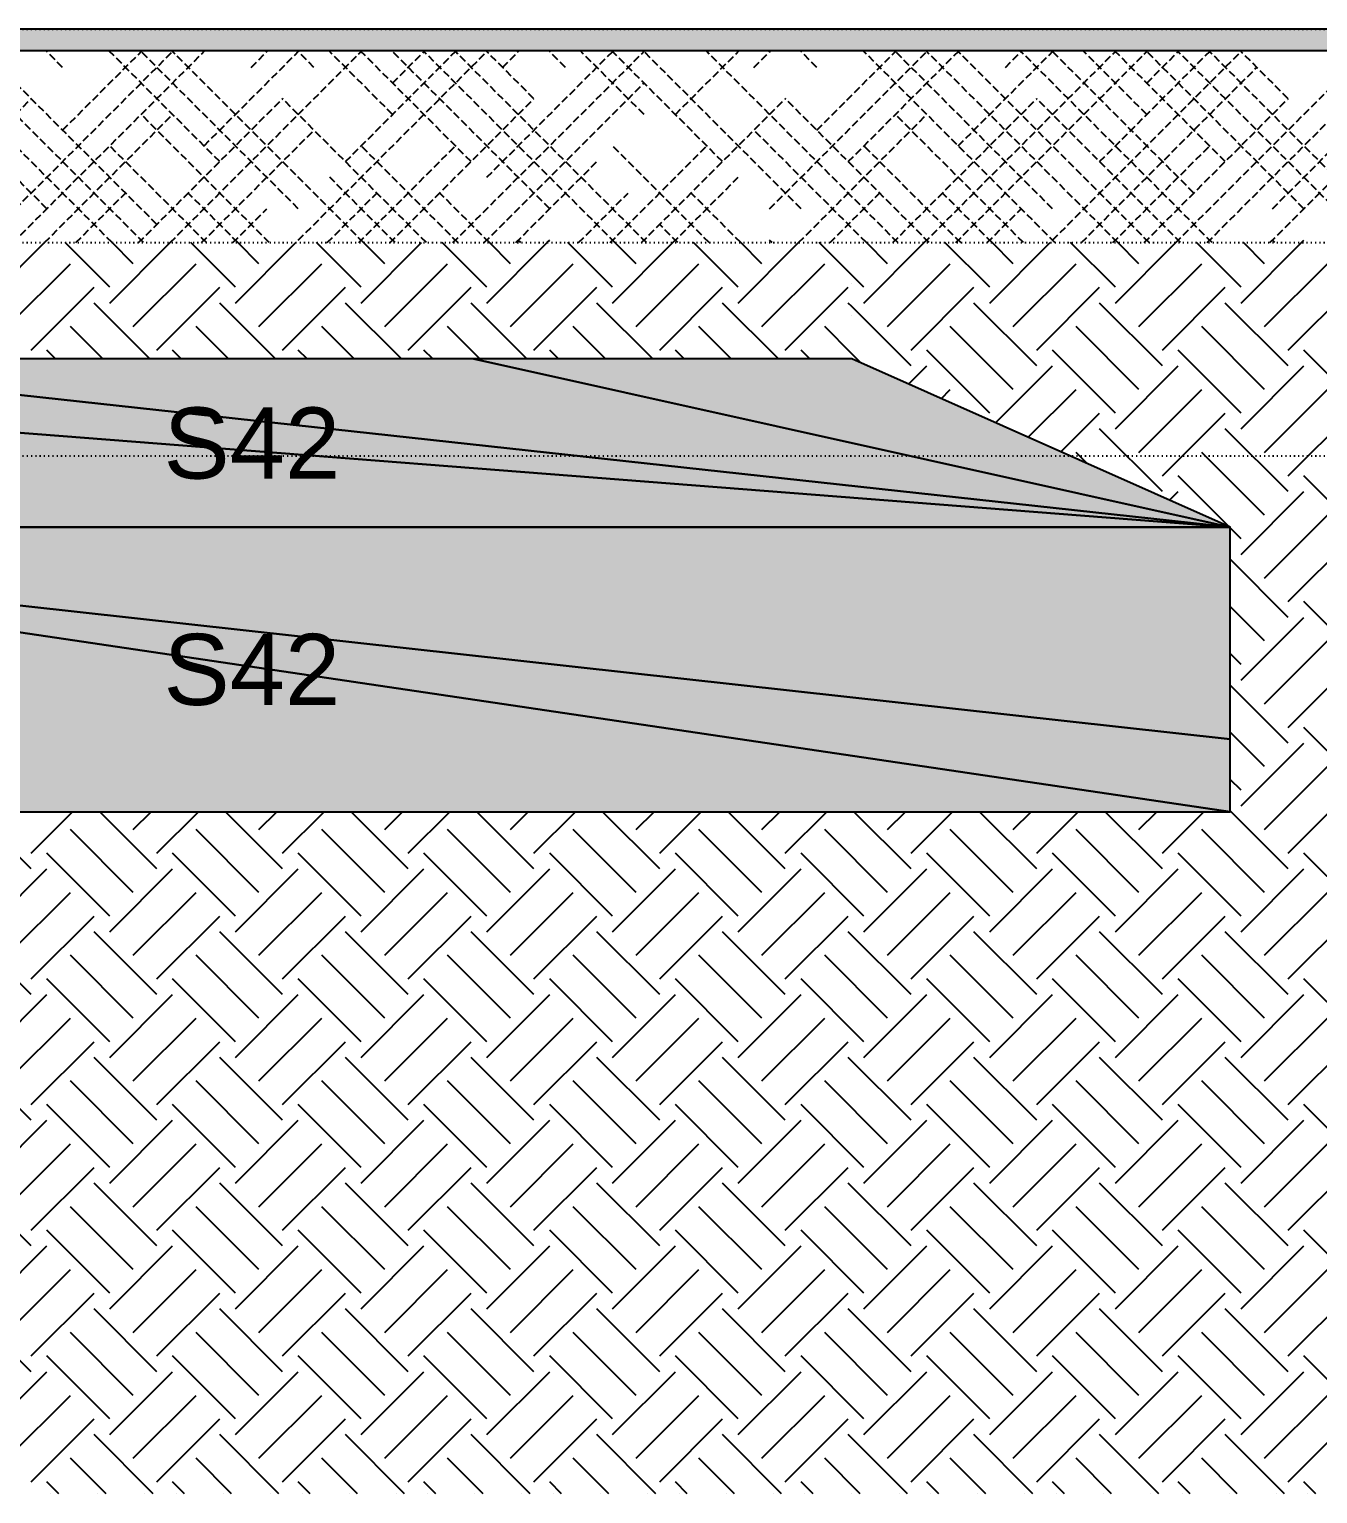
# Model space of a CAD drawing. Extents: x 37185 to 43130, y -8131 to -3926.
# Drawn here: x 42002.4 to 42123.2, y -5190.1 to -5052.9 of the extents above; entities that cross this region are included whole.
import ezdxf

# ---------------------------------------------------------------- set-up
doc = ezdxf.new("R2010")
doc.units = 0
doc.header["$MEASUREMENT"] = 0
doc.linetypes.add('ESTILO_TQS_0001', pattern=[1, 0.7, -0.3])
doc.linetypes.add('ESTILO_TQS_0002', pattern=[0.4, 0.1, -0.3])
for name, color, linetype in [('47', 15, 'CONTINUOUS'), ('52', 3, 'CONTINUOUS'), ('67', 7, 'CONTINUOUS'), ('68', 4, 'CONTINUOUS'), ('74', 2, 'CONTINUOUS'), ('96', 252, 'CONTINUOUS')]:
    doc.layers.add(name, color=color, linetype=linetype)
doc.styles.add('TQS_ARIAL', font='arial.ttf')

msp = doc.modelspace()

# ---------------------------------------------------------------- linework, layer by layer
at = {"layer": '47', "linetype": 'Continuous'}
for p, q in [((41998.15, -5078.53), (42003.82, -5072.87)), ((42009.94, -5077.06), (42005.75, -5072.87)), ((42009.94, -5078.53), (42015.6, -5072.87)), ((42012.15, -5074.85), (42010.17, -5072.87)), ((42021.72, -5077.06), (42017.54, -5072.87)), ((42021.72, -5078.53), (42027.39, -5072.87)), ((42023.93, -5074.85), (42021.96, -5072.87)), ((42033.51, -5077.06), (42029.32, -5072.87)), ((42033.51, -5078.53), (42039.17, -5072.87)), ((42035.72, -5074.85), (42033.74, -5072.87)), ((42045.29, -5077.06), (42041.11, -5072.87)), ((42045.29, -5078.53), (42050.96, -5072.87)), ((42047.5, -5074.85), (42045.53, -5072.87)), ((42057.08, -5077.06), (42052.89, -5072.87)), ((42057.08, -5078.53), (42062.74, -5072.87)), ((42059.29, -5074.85), (42057.31, -5072.87)), ((42068.86, -5077.06), (42064.68, -5072.87)), ((42068.86, -5078.53), (42074.53, -5072.87)), ((42071.07, -5074.85), (42069.1, -5072.87)), ((42079.51, -5075.92), (42076.46, -5072.87)), ((42080.65, -5078.53), (42086.31, -5072.87)), ((42082.86, -5074.85), (42080.88, -5072.87)), ((42092.44, -5077.06), (42088.25, -5072.87)), ((42092.44, -5078.53), (42098.1, -5072.87)), ((42094.64, -5074.85), (42092.67, -5072.87)), ((42104.22, -5077.06), (42100.03, -5072.87)), ((42104.22, -5078.53), (42109.88, -5072.87)), ((42106.43, -5074.85), (42104.45, -5072.87)), ((42116.01, -5077.06), (42111.82, -5072.87)), ((42116.01, -5078.53), (42121.67, -5072.87)), ((42118.21, -5074.85), (42116.24, -5072.87)), ((42000.36, -5080.74), (42006.26, -5074.85)), ((42012.15, -5080.74), (42018.04, -5074.85)), ((42023.93, -5080.74), (42029.83, -5074.85)), ((42035.72, -5080.74), (42041.61, -5074.85)), ((42047.5, -5080.74), (42053.4, -5074.85)), ((42059.29, -5080.74), (42065.18, -5074.85)), ((42071.07, -5080.74), (42076.97, -5074.85)), ((42080.65, -5077.06), (42079.51, -5075.92)), ((42082.86, -5080.74), (42088.75, -5074.85)), ((42094.64, -5080.74), (42100.54, -5074.85)), ((42106.43, -5080.74), (42112.32, -5074.85)), ((42118.21, -5080.74), (42124.11, -5074.85)), ((42002.57, -5082.95), (42008.47, -5077.06)), ((42014.36, -5082.95), (42020.25, -5077.06)), ((42026.14, -5082.95), (42032.04, -5077.06)), ((42037.93, -5082.95), (42043.82, -5077.06)), ((42049.71, -5082.95), (42055.61, -5077.06)), ((42061.5, -5082.95), (42067.39, -5077.06)), ((42073.28, -5082.95), (42079.18, -5077.06)), ((42079.51, -5076.73), (42079.51, -5076.73)), ((42085.07, -5082.95), (42090.96, -5077.06)), ((42096.85, -5082.95), (42102.75, -5077.06)), ((42108.64, -5082.95), (42114.53, -5077.06)), ((42120.42, -5082.95), (42126.32, -5077.06)), ((42013.71, -5083.77), (42008.47, -5078.53)), ((42025.49, -5083.77), (42020.25, -5078.53)), ((42037.28, -5083.77), (42032.04, -5078.53)), ((42049.06, -5083.77), (42043.82, -5078.53)), ((42060.85, -5083.77), (42055.61, -5078.53)), ((42072.63, -5083.77), (42067.39, -5078.53)), ((42079.51, -5078.87), (42079.18, -5078.53)), ((42096.85, -5084.43), (42090.96, -5078.53)), ((42108.64, -5084.43), (42102.75, -5078.53)), ((42120.42, -5084.43), (42114.53, -5078.53)), ((42085.07, -5084.43), (42079.51, -5078.87)), ((42079.51, -5079.67), (42079.51, -5079.67)), ((42009.29, -5083.77), (42006.26, -5080.74)), ((42021.07, -5083.77), (42018.04, -5080.74)), ((42032.86, -5083.77), (42029.83, -5080.74)), ((42044.64, -5083.77), (42041.61, -5080.74)), ((42056.43, -5083.77), (42053.4, -5080.74)), ((42068.21, -5083.77), (42065.18, -5080.74)), ((42079.51, -5083.29), (42076.97, -5080.74)), ((42094.64, -5086.64), (42088.75, -5080.74)), ((42106.43, -5086.64), (42100.54, -5080.74)), ((42118.21, -5086.64), (42112.32, -5080.74)), ((42004.87, -5083.77), (42004.05, -5082.95)), ((42016.65, -5083.77), (42015.83, -5082.95)), ((42028.44, -5083.77), (42027.62, -5082.95)), ((42040.22, -5083.77), (42039.4, -5082.95)), ((42052.01, -5083.77), (42051.19, -5082.95)), ((42063.79, -5083.77), (42062.97, -5082.95)), ((42075.58, -5083.77), (42074.76, -5082.95)), ((42092.44, -5088.85), (42086.54, -5082.95)), ((42104.22, -5088.85), (42098.33, -5082.95)), ((42116.01, -5088.85), (42110.11, -5082.95)), ((42127.79, -5088.85), (42121.9, -5082.95)), ((42004.7, -5083.77), (42004.7, -5083.77)), ((42009.12, -5083.77), (42009.12, -5083.77)), ((42013.54, -5083.77), (42013.54, -5083.77)), ((42016.48, -5083.77), (42016.48, -5083.77)), ((42020.9, -5083.77), (42020.9, -5083.77)), ((42025.32, -5083.77), (42025.32, -5083.77)), ((42028.27, -5083.77), (42028.27, -5083.77)), ((42032.69, -5083.77), (42032.69, -5083.77)), ((42037.11, -5083.77), (42037.11, -5083.77)), ((42040.05, -5083.77), (42040.05, -5083.77)), ((42044.47, -5083.77), (42044.47, -5083.77)), ((42048.89, -5083.77), (42048.89, -5083.77)), ((42051.84, -5083.77), (42051.84, -5083.77)), ((42056.26, -5083.77), (42056.26, -5083.77)), ((42060.68, -5083.77), (42060.68, -5083.77)), ((42063.62, -5083.77), (42063.62, -5083.77)), ((42068.04, -5083.77), (42068.04, -5083.77)), ((42072.46, -5083.77), (42072.46, -5083.77)), ((42075.41, -5083.77), (42075.41, -5083.77)), ((42080.39, -5084.16), (42079.51, -5083.29)), ((42079.73, -5083.87), (42079.73, -5083.87)), ((42082.79, -5085.23), (42082.79, -5085.23)), ((42084.83, -5086.14), (42086.54, -5084.43)), ((42092.99, -5089.77), (42098.33, -5084.43)), ((42104.22, -5090.32), (42110.11, -5084.43)), ((42116.01, -5090.32), (42121.9, -5084.43)), ((42087.89, -5087.5), (42088.75, -5086.64)), ((42096.05, -5091.12), (42100.54, -5086.64)), ((42106.43, -5092.53), (42112.32, -5086.64)), ((42118.21, -5092.53), (42124.11, -5086.64)), ((42088.34, -5087.7), (42088.34, -5087.7)), ((42090.95, -5088.86), (42090.96, -5088.85)), ((42099.11, -5092.48), (42102.75, -5088.85)), ((42108.64, -5094.74), (42114.53, -5088.85)), ((42120.42, -5094.74), (42126.32, -5088.85)), ((42093.65, -5090.06), (42093.65, -5090.06)), ((42108.64, -5096.21), (42102.75, -5090.32)), ((42120.42, -5096.21), (42114.53, -5090.32)), ((42101.6, -5093.59), (42100.54, -5092.53)), ((42118.21, -5098.42), (42112.32, -5092.53)), ((42101.15, -5093.39), (42101.15, -5093.39)), ((42104.21, -5094.75), (42104.21, -5094.75)), ((42114.86, -5099.49), (42110.11, -5094.74)), ((42127.79, -5100.63), (42121.9, -5094.74)), ((42107.27, -5096.11), (42107.27, -5096.11)), ((42109.31, -5097.02), (42110.11, -5096.21)), ((42116.01, -5102.1), (42121.9, -5096.21)), ((42109.56, -5097.13), (42109.56, -5097.13)), ((42112.37, -5098.38), (42112.37, -5098.38)), ((42118.21, -5104.31), (42124.11, -5098.42)), ((42116.01, -5100.63), (42114.98, -5099.61)), ((42114.98, -5100.18), (42114.98, -5100.18)), ((42120.42, -5106.52), (42126.32, -5100.63)), ((42120.42, -5108), (42114.98, -5102.55)), ((42114.98, -5103.13), (42114.98, -5103.13)), ((42118.21, -5110.21), (42114.98, -5106.97)), ((42114.98, -5107.55), (42114.98, -5107.55)), ((42127.79, -5112.42), (42121.9, -5106.52)), ((42116.01, -5113.89), (42121.9, -5108)), ((42118.21, -5116.1), (42124.11, -5110.21)), ((42116.01, -5112.42), (42114.98, -5111.39)), ((42114.98, -5111.97), (42114.98, -5111.97)), ((42120.42, -5118.31), (42126.32, -5112.42)), ((42120.42, -5119.78), (42114.98, -5114.34)), ((42114.98, -5114.91), (42114.98, -5114.91)), ((42127.79, -5124.2), (42121.9, -5118.31)), ((42118.21, -5121.99), (42114.98, -5118.76)), ((42114.98, -5119.33), (42114.98, -5119.33)), ((42116.01, -5125.67), (42121.9, -5119.78)), ((42118.21, -5127.88), (42124.11, -5121.99)), ((42116.01, -5124.2), (42114.98, -5123.18)), ((42114.98, -5123.75), (42114.98, -5123.75)), ((42120.42, -5130.09), (42126.32, -5124.2)), ((42002.57, -5131.57), (41997.21, -5126.21)), ((42002.57, -5130.09), (42006.46, -5126.21)), ((42014.36, -5131.57), (42009, -5126.21)), ((42012.15, -5127.88), (42013.83, -5126.21)), ((42014.36, -5130.09), (42018.25, -5126.21)), ((42026.14, -5131.57), (42020.78, -5126.21)), ((42023.93, -5127.88), (42025.61, -5126.21)), ((42026.14, -5130.09), (42030.03, -5126.21)), ((42037.93, -5131.57), (42032.57, -5126.21)), ((42035.72, -5127.88), (42037.4, -5126.21)), ((42037.93, -5130.09), (42041.82, -5126.21)), ((42049.71, -5131.57), (42044.35, -5126.21)), ((42047.5, -5127.88), (42049.18, -5126.21)), ((42049.71, -5130.09), (42053.6, -5126.21)), ((42061.5, -5131.57), (42056.14, -5126.21)), ((42059.29, -5127.88), (42060.97, -5126.21)), ((42061.5, -5130.09), (42065.39, -5126.21)), ((42073.28, -5131.57), (42067.92, -5126.21)), ((42071.07, -5127.88), (42072.75, -5126.21)), ((42073.28, -5130.09), (42077.17, -5126.21)), ((42085.07, -5131.57), (42079.71, -5126.21)), ((42082.86, -5127.88), (42084.54, -5126.21)), ((42085.07, -5130.09), (42088.96, -5126.21)), ((42096.85, -5131.57), (42091.49, -5126.21)), ((42094.64, -5127.88), (42096.32, -5126.21)), ((42096.85, -5130.09), (42100.74, -5126.21)), ((42108.64, -5131.57), (42103.28, -5126.21)), ((42106.43, -5127.88), (42108.11, -5126.21)), ((42108.64, -5130.09), (42112.53, -5126.21)), ((42120.42, -5131.57), (42114.98, -5126.12)), ((42012.15, -5133.78), (42006.26, -5127.88)), ((42023.93, -5133.78), (42018.04, -5127.88)), ((42035.72, -5133.78), (42029.83, -5127.88)), ((42047.5, -5133.78), (42041.61, -5127.88)), ((42059.29, -5133.78), (42053.4, -5127.88)), ((42071.07, -5133.78), (42065.18, -5127.88)), ((42082.86, -5133.78), (42076.97, -5127.88)), ((42094.64, -5133.78), (42088.75, -5127.88)), ((42106.43, -5133.78), (42100.54, -5127.88)), ((42118.21, -5133.78), (42112.32, -5127.88)), ((42009.94, -5135.99), (42004.05, -5130.09)), ((42021.72, -5135.99), (42015.83, -5130.09)), ((42033.51, -5135.99), (42027.62, -5130.09)), ((42045.29, -5135.99), (42039.4, -5130.09)), ((42057.08, -5135.99), (42051.19, -5130.09)), ((42068.86, -5135.99), (42062.97, -5130.09)), ((42080.65, -5135.99), (42074.76, -5130.09)), ((42092.44, -5135.99), (42086.54, -5130.09)), ((42104.22, -5135.99), (42098.33, -5130.09)), ((42116.01, -5135.99), (42110.11, -5130.09)), ((42127.79, -5135.99), (42121.9, -5130.09)), ((41998.15, -5137.46), (42004.05, -5131.57)), ((42009.94, -5137.46), (42015.83, -5131.57)), ((42021.72, -5137.46), (42027.62, -5131.57)), ((42033.51, -5137.46), (42039.4, -5131.57)), ((42045.29, -5137.46), (42051.19, -5131.57)), ((42057.08, -5137.46), (42062.97, -5131.57)), ((42068.86, -5137.46), (42074.76, -5131.57)), ((42080.65, -5137.46), (42086.54, -5131.57)), ((42092.44, -5137.46), (42098.33, -5131.57)), ((42104.22, -5137.46), (42110.11, -5131.57)), ((42116.01, -5137.46), (42121.9, -5131.57)), ((42000.36, -5139.67), (42006.26, -5133.78)), ((42012.15, -5139.67), (42018.04, -5133.78)), ((42023.93, -5139.67), (42029.83, -5133.78)), ((42035.72, -5139.67), (42041.61, -5133.78)), ((42047.5, -5139.67), (42053.4, -5133.78)), ((42059.29, -5139.67), (42065.18, -5133.78)), ((42071.07, -5139.67), (42076.97, -5133.78)), ((42082.86, -5139.67), (42088.75, -5133.78)), ((42094.64, -5139.67), (42100.54, -5133.78)), ((42106.43, -5139.67), (42112.32, -5133.78)), ((42118.21, -5139.67), (42124.11, -5133.78)), ((42002.57, -5141.88), (42008.47, -5135.99)), ((42014.36, -5141.88), (42020.25, -5135.99)), ((42026.14, -5141.88), (42032.04, -5135.99)), ((42037.93, -5141.88), (42043.82, -5135.99)), ((42049.71, -5141.88), (42055.61, -5135.99)), ((42061.5, -5141.88), (42067.39, -5135.99)), ((42073.28, -5141.88), (42079.18, -5135.99)), ((42085.07, -5141.88), (42090.96, -5135.99)), ((42096.85, -5141.88), (42102.75, -5135.99)), ((42108.64, -5141.88), (42114.53, -5135.99)), ((42120.42, -5141.88), (42126.32, -5135.99)), ((42002.57, -5143.35), (41996.68, -5137.46)), ((42014.36, -5143.35), (42008.47, -5137.46)), ((42026.14, -5143.35), (42020.25, -5137.46)), ((42037.93, -5143.35), (42032.04, -5137.46)), ((42049.71, -5143.35), (42043.82, -5137.46)), ((42061.5, -5143.35), (42055.61, -5137.46)), ((42073.28, -5143.35), (42067.39, -5137.46)), ((42085.07, -5143.35), (42079.18, -5137.46)), ((42096.85, -5143.35), (42090.96, -5137.46)), ((42108.64, -5143.35), (42102.75, -5137.46)), ((42120.42, -5143.35), (42114.53, -5137.46)), ((42012.15, -5145.56), (42006.26, -5139.67)), ((42023.93, -5145.56), (42018.04, -5139.67)), ((42035.72, -5145.56), (42029.83, -5139.67)), ((42047.5, -5145.56), (42041.61, -5139.67)), ((42059.29, -5145.56), (42053.4, -5139.67)), ((42071.07, -5145.56), (42065.18, -5139.67)), ((42082.86, -5145.56), (42076.97, -5139.67)), ((42094.64, -5145.56), (42088.75, -5139.67)), ((42106.43, -5145.56), (42100.54, -5139.67)), ((42118.21, -5145.56), (42112.32, -5139.67)), ((42009.94, -5147.77), (42004.05, -5141.88)), ((42021.72, -5147.77), (42015.83, -5141.88)), ((42033.51, -5147.77), (42027.62, -5141.88)), ((42045.29, -5147.77), (42039.4, -5141.88)), ((42057.08, -5147.77), (42051.19, -5141.88)), ((42068.86, -5147.77), (42062.97, -5141.88)), ((42080.65, -5147.77), (42074.76, -5141.88)), ((42092.44, -5147.77), (42086.54, -5141.88)), ((42104.22, -5147.77), (42098.33, -5141.88)), ((42116.01, -5147.77), (42110.11, -5141.88)), ((42127.79, -5147.77), (42121.9, -5141.88)), ((41998.15, -5149.24), (42004.05, -5143.35)), ((42009.94, -5149.24), (42015.83, -5143.35)), ((42021.72, -5149.24), (42027.62, -5143.35)), ((42033.51, -5149.24), (42039.4, -5143.35)), ((42045.29, -5149.24), (42051.19, -5143.35)), ((42057.08, -5149.24), (42062.97, -5143.35)), ((42068.86, -5149.24), (42074.76, -5143.35)), ((42080.65, -5149.24), (42086.54, -5143.35)), ((42092.44, -5149.24), (42098.33, -5143.35)), ((42104.22, -5149.24), (42110.11, -5143.35)), ((42116.01, -5149.24), (42121.9, -5143.35)), ((42000.36, -5151.45), (42006.26, -5145.56)), ((42012.15, -5151.45), (42018.04, -5145.56)), ((42023.93, -5151.45), (42029.83, -5145.56)), ((42035.72, -5151.45), (42041.61, -5145.56)), ((42047.5, -5151.45), (42053.4, -5145.56)), ((42059.29, -5151.45), (42065.18, -5145.56)), ((42071.07, -5151.45), (42076.97, -5145.56)), ((42082.86, -5151.45), (42088.75, -5145.56)), ((42094.64, -5151.45), (42100.54, -5145.56)), ((42106.43, -5151.45), (42112.32, -5145.56)), ((42118.21, -5151.45), (42124.11, -5145.56)), ((42002.57, -5153.66), (42008.47, -5147.77)), ((42014.36, -5153.66), (42020.25, -5147.77)), ((42026.14, -5153.66), (42032.04, -5147.77)), ((42037.93, -5153.66), (42043.82, -5147.77)), ((42049.71, -5153.66), (42055.61, -5147.77)), ((42061.5, -5153.66), (42067.39, -5147.77)), ((42073.28, -5153.66), (42079.18, -5147.77)), ((42085.07, -5153.66), (42090.96, -5147.77)), ((42096.85, -5153.66), (42102.75, -5147.77)), ((42108.64, -5153.66), (42114.53, -5147.77)), ((42120.42, -5153.66), (42126.32, -5147.77)), ((42002.57, -5155.14), (41996.68, -5149.24)), ((42014.36, -5155.14), (42008.47, -5149.24)), ((42026.14, -5155.14), (42020.25, -5149.24)), ((42037.93, -5155.14), (42032.04, -5149.24)), ((42049.71, -5155.14), (42043.82, -5149.24)), ((42061.5, -5155.14), (42055.61, -5149.24)), ((42073.28, -5155.14), (42067.39, -5149.24)), ((42085.07, -5155.14), (42079.18, -5149.24)), ((42096.85, -5155.14), (42090.96, -5149.24)), ((42108.64, -5155.14), (42102.75, -5149.24)), ((42120.42, -5155.14), (42114.53, -5149.24)), ((42012.15, -5157.35), (42006.26, -5151.45)), ((42023.93, -5157.35), (42018.04, -5151.45)), ((42035.72, -5157.35), (42029.83, -5151.45)), ((42047.5, -5157.35), (42041.61, -5151.45)), ((42059.29, -5157.35), (42053.4, -5151.45)), ((42071.07, -5157.35), (42065.18, -5151.45)), ((42082.86, -5157.35), (42076.97, -5151.45)), ((42094.64, -5157.35), (42088.75, -5151.45)), ((42106.43, -5157.35), (42100.54, -5151.45)), ((42118.21, -5157.35), (42112.32, -5151.45)), ((42009.94, -5159.56), (42004.05, -5153.66)), ((42021.72, -5159.56), (42015.83, -5153.66)), ((42033.51, -5159.56), (42027.62, -5153.66)), ((42045.29, -5159.56), (42039.4, -5153.66)), ((42057.08, -5159.56), (42051.19, -5153.66)), ((42068.86, -5159.56), (42062.97, -5153.66)), ((42080.65, -5159.56), (42074.76, -5153.66)), ((42092.44, -5159.56), (42086.54, -5153.66)), ((42104.22, -5159.56), (42098.33, -5153.66)), ((42116.01, -5159.56), (42110.11, -5153.66)), ((42127.79, -5159.56), (42121.9, -5153.66)), ((41998.15, -5161.03), (42004.05, -5155.14)), ((42009.94, -5161.03), (42015.83, -5155.14)), ((42021.72, -5161.03), (42027.62, -5155.14)), ((42033.51, -5161.03), (42039.4, -5155.14)), ((42045.29, -5161.03), (42051.19, -5155.14)), ((42057.08, -5161.03), (42062.97, -5155.14)), ((42068.86, -5161.03), (42074.76, -5155.14)), ((42080.65, -5161.03), (42086.54, -5155.14)), ((42092.44, -5161.03), (42098.33, -5155.14)), ((42104.22, -5161.03), (42110.11, -5155.14)), ((42116.01, -5161.03), (42121.9, -5155.14)), ((42000.36, -5163.24), (42006.26, -5157.35)), ((42012.15, -5163.24), (42018.04, -5157.35)), ((42023.93, -5163.24), (42029.83, -5157.35)), ((42035.72, -5163.24), (42041.61, -5157.35)), ((42047.5, -5163.24), (42053.4, -5157.35)), ((42059.29, -5163.24), (42065.18, -5157.35)), ((42071.07, -5163.24), (42076.97, -5157.35)), ((42082.86, -5163.24), (42088.75, -5157.35)), ((42094.64, -5163.24), (42100.54, -5157.35)), ((42106.43, -5163.24), (42112.32, -5157.35)), ((42118.21, -5163.24), (42124.11, -5157.35)), ((42002.57, -5165.45), (42008.47, -5159.56)), ((42014.36, -5165.45), (42020.25, -5159.56)), ((42026.14, -5165.45), (42032.04, -5159.56)), ((42037.93, -5165.45), (42043.82, -5159.56)), ((42049.71, -5165.45), (42055.61, -5159.56)), ((42061.5, -5165.45), (42067.39, -5159.56)), ((42073.28, -5165.45), (42079.18, -5159.56)), ((42085.07, -5165.45), (42090.96, -5159.56)), ((42096.85, -5165.45), (42102.75, -5159.56)), ((42108.64, -5165.45), (42114.53, -5159.56)), ((42120.42, -5165.45), (42126.32, -5159.56)), ((42002.57, -5166.92), (41996.68, -5161.03)), ((42014.36, -5166.92), (42008.47, -5161.03)), ((42026.14, -5166.92), (42020.25, -5161.03)), ((42037.93, -5166.92), (42032.04, -5161.03)), ((42049.71, -5166.92), (42043.82, -5161.03)), ((42061.5, -5166.92), (42055.61, -5161.03)), ((42073.28, -5166.92), (42067.39, -5161.03)), ((42085.07, -5166.92), (42079.18, -5161.03)), ((42096.85, -5166.92), (42090.96, -5161.03)), ((42108.64, -5166.92), (42102.75, -5161.03)), ((42120.42, -5166.92), (42114.53, -5161.03)), ((42012.15, -5169.13), (42006.26, -5163.24)), ((42023.93, -5169.13), (42018.04, -5163.24)), ((42035.72, -5169.13), (42029.83, -5163.24)), ((42047.5, -5169.13), (42041.61, -5163.24)), ((42059.29, -5169.13), (42053.4, -5163.24)), ((42071.07, -5169.13), (42065.18, -5163.24)), ((42082.86, -5169.13), (42076.97, -5163.24)), ((42094.64, -5169.13), (42088.75, -5163.24)), ((42106.43, -5169.13), (42100.54, -5163.24)), ((42118.21, -5169.13), (42112.32, -5163.24)), ((42009.94, -5171.34), (42004.05, -5165.45)), ((42021.72, -5171.34), (42015.83, -5165.45)), ((42033.51, -5171.34), (42027.62, -5165.45)), ((42045.29, -5171.34), (42039.4, -5165.45)), ((42057.08, -5171.34), (42051.19, -5165.45)), ((42068.86, -5171.34), (42062.97, -5165.45)), ((42080.65, -5171.34), (42074.76, -5165.45)), ((42092.44, -5171.34), (42086.54, -5165.45)), ((42104.22, -5171.34), (42098.33, -5165.45)), ((42116.01, -5171.34), (42110.11, -5165.45)), ((42127.79, -5171.34), (42121.9, -5165.45)), ((41998.15, -5172.82), (42004.05, -5166.92)), ((42009.94, -5172.82), (42015.83, -5166.92)), ((42021.72, -5172.82), (42027.62, -5166.92)), ((42033.51, -5172.82), (42039.4, -5166.92)), ((42045.29, -5172.82), (42051.19, -5166.92)), ((42057.08, -5172.82), (42062.97, -5166.92)), ((42068.86, -5172.82), (42074.76, -5166.92)), ((42080.65, -5172.82), (42086.54, -5166.92)), ((42092.44, -5172.82), (42098.33, -5166.92)), ((42104.22, -5172.82), (42110.11, -5166.92)), ((42116.01, -5172.82), (42121.9, -5166.92)), ((42000.36, -5175.02), (42006.26, -5169.13)), ((42012.15, -5175.02), (42018.04, -5169.13)), ((42023.93, -5175.02), (42029.83, -5169.13)), ((42035.72, -5175.02), (42041.61, -5169.13)), ((42047.5, -5175.02), (42053.4, -5169.13)), ((42059.29, -5175.02), (42065.18, -5169.13)), ((42071.07, -5175.02), (42076.97, -5169.13)), ((42082.86, -5175.02), (42088.75, -5169.13)), ((42094.64, -5175.02), (42100.54, -5169.13)), ((42106.43, -5175.02), (42112.32, -5169.13)), ((42118.21, -5175.02), (42124.11, -5169.13)), ((42002.57, -5177.23), (42008.47, -5171.34)), ((42014.36, -5177.23), (42020.25, -5171.34)), ((42026.14, -5177.23), (42032.04, -5171.34)), ((42037.93, -5177.23), (42043.82, -5171.34)), ((42049.71, -5177.23), (42055.61, -5171.34)), ((42061.5, -5177.23), (42067.39, -5171.34)), ((42073.28, -5177.23), (42079.18, -5171.34)), ((42085.07, -5177.23), (42090.96, -5171.34)), ((42096.85, -5177.23), (42102.75, -5171.34)), ((42108.64, -5177.23), (42114.53, -5171.34)), ((42120.42, -5177.23), (42126.32, -5171.34)), ((42002.57, -5178.71), (41996.68, -5172.82)), ((42014.36, -5178.71), (42008.47, -5172.82)), ((42026.14, -5178.71), (42020.25, -5172.82)), ((42037.93, -5178.71), (42032.04, -5172.82)), ((42049.71, -5178.71), (42043.82, -5172.82)), ((42061.5, -5178.71), (42055.61, -5172.82)), ((42073.28, -5178.71), (42067.39, -5172.82)), ((42085.07, -5178.71), (42079.18, -5172.82)), ((42096.85, -5178.71), (42090.96, -5172.82)), ((42108.64, -5178.71), (42102.75, -5172.82)), ((42120.42, -5178.71), (42114.53, -5172.82)), ((42012.15, -5180.92), (42006.26, -5175.02)), ((42023.93, -5180.92), (42018.04, -5175.02)), ((42035.72, -5180.92), (42029.83, -5175.02)), ((42047.5, -5180.92), (42041.61, -5175.02)), ((42059.29, -5180.92), (42053.4, -5175.02)), ((42071.07, -5180.92), (42065.18, -5175.02)), ((42082.86, -5180.92), (42076.97, -5175.02)), ((42094.64, -5180.92), (42088.75, -5175.02)), ((42106.43, -5180.92), (42100.54, -5175.02)), ((42118.21, -5180.92), (42112.32, -5175.02)), ((42009.94, -5183.13), (42004.05, -5177.23)), ((42021.72, -5183.13), (42015.83, -5177.23)), ((42033.51, -5183.13), (42027.62, -5177.23)), ((42045.29, -5183.13), (42039.4, -5177.23)), ((42057.08, -5183.13), (42051.19, -5177.23)), ((42068.86, -5183.13), (42062.97, -5177.23)), ((42080.65, -5183.13), (42074.76, -5177.23)), ((42092.44, -5183.13), (42086.54, -5177.23)), ((42104.22, -5183.13), (42098.33, -5177.23)), ((42116.01, -5183.13), (42110.11, -5177.23)), ((42127.79, -5183.13), (42121.9, -5177.23)), ((41998.15, -5184.6), (42004.05, -5178.71)), ((42009.94, -5184.6), (42015.83, -5178.71)), ((42021.72, -5184.6), (42027.62, -5178.71)), ((42033.51, -5184.6), (42039.4, -5178.71)), ((42045.29, -5184.6), (42051.19, -5178.71)), ((42057.08, -5184.6), (42062.97, -5178.71)), ((42068.86, -5184.6), (42074.76, -5178.71)), ((42080.65, -5184.6), (42086.54, -5178.71)), ((42092.44, -5184.6), (42098.33, -5178.71)), ((42104.22, -5184.6), (42110.11, -5178.71)), ((42116.01, -5184.6), (42121.9, -5178.71)), ((42000.36, -5186.81), (42006.26, -5180.92)), ((42012.15, -5186.81), (42018.04, -5180.92)), ((42023.93, -5186.81), (42029.83, -5180.92)), ((42035.72, -5186.81), (42041.61, -5180.92)), ((42047.5, -5186.81), (42053.4, -5180.92)), ((42059.29, -5186.81), (42065.18, -5180.92)), ((42071.07, -5186.81), (42076.97, -5180.92)), ((42082.86, -5186.81), (42088.75, -5180.92)), ((42094.64, -5186.81), (42100.54, -5180.92)), ((42106.43, -5186.81), (42112.32, -5180.92)), ((42118.21, -5186.81), (42124.11, -5180.92)), ((42002.57, -5189.02), (42008.47, -5183.13)), ((42014.36, -5189.02), (42020.25, -5183.13)), ((42026.14, -5189.02), (42032.04, -5183.13)), ((42037.93, -5189.02), (42043.82, -5183.13)), ((42049.71, -5189.02), (42055.61, -5183.13)), ((42061.5, -5189.02), (42067.39, -5183.13)), ((42073.28, -5189.02), (42079.18, -5183.13)), ((42085.07, -5189.02), (42090.96, -5183.13)), ((42096.85, -5189.02), (42102.75, -5183.13)), ((42108.64, -5189.02), (42114.53, -5183.13)), ((42120.42, -5189.02), (42126.32, -5183.13)), ((42014.01, -5190.14), (42008.47, -5184.6)), ((42025.79, -5190.14), (42020.25, -5184.6)), ((42037.58, -5190.14), (42032.04, -5184.6)), ((42049.36, -5190.14), (42043.82, -5184.6)), ((42061.15, -5190.14), (42055.61, -5184.6)), ((42072.93, -5190.14), (42067.39, -5184.6)), ((42084.72, -5190.14), (42079.18, -5184.6)), ((42096.5, -5190.14), (42090.96, -5184.6)), ((42108.29, -5190.14), (42102.75, -5184.6)), ((42120.07, -5190.14), (42114.53, -5184.6)), ((42009.59, -5190.14), (42006.26, -5186.81)), ((42021.37, -5190.14), (42018.04, -5186.81)), ((42033.16, -5190.14), (42029.83, -5186.81)), ((42044.94, -5190.14), (42041.61, -5186.81)), ((42056.73, -5190.14), (42053.4, -5186.81)), ((42068.51, -5190.14), (42065.18, -5186.81)), ((42080.3, -5190.14), (42076.97, -5186.81)), ((42092.08, -5190.14), (42088.75, -5186.81)), ((42103.87, -5190.14), (42100.54, -5186.81)), ((42115.65, -5190.14), (42112.32, -5186.81)), ((42005.17, -5190.14), (42004.05, -5189.02)), ((42016.95, -5190.14), (42015.83, -5189.02)), ((42028.74, -5190.14), (42027.62, -5189.02)), ((42040.52, -5190.14), (42039.4, -5189.02)), ((42052.31, -5190.14), (42051.19, -5189.02)), ((42064.09, -5190.14), (42062.97, -5189.02)), ((42075.88, -5190.14), (42074.76, -5189.02)), ((42087.66, -5190.14), (42086.54, -5189.02)), ((42099.45, -5190.14), (42098.33, -5189.02)), ((42111.23, -5190.14), (42110.11, -5189.02)), ((42123.02, -5190.14), (42121.9, -5189.02)), ((42004.4, -5190.14), (42004.4, -5190.14)), ((42008.82, -5190.14), (42008.82, -5190.14)), ((42013.24, -5190.14), (42013.24, -5190.14)), ((42016.19, -5190.14), (42016.19, -5190.14)), ((42020.6, -5190.14), (42020.6, -5190.14)), ((42025.02, -5190.14), (42025.02, -5190.14)), ((42027.97, -5190.14), (42027.97, -5190.14)), ((42032.39, -5190.14), (42032.39, -5190.14)), ((42036.81, -5190.14), (42036.81, -5190.14)), ((42039.76, -5190.14), (42039.76, -5190.14)), ((42044.17, -5190.14), (42044.17, -5190.14)), ((42048.59, -5190.14), (42048.59, -5190.14)), ((42051.54, -5190.14), (42051.54, -5190.14)), ((42055.96, -5190.14), (42055.96, -5190.14)), ((42060.38, -5190.14), (42060.38, -5190.14)), ((42063.33, -5190.14), (42063.33, -5190.14)), ((42067.75, -5190.14), (42067.75, -5190.14)), ((42072.16, -5190.14), (42072.16, -5190.14)), ((42075.11, -5190.14), (42075.11, -5190.14)), ((42079.53, -5190.14), (42079.53, -5190.14)), ((42083.95, -5190.14), (42083.95, -5190.14)), ((42086.9, -5190.14), (42086.9, -5190.14)), ((42091.32, -5190.14), (42091.32, -5190.14)), ((42095.73, -5190.14), (42095.73, -5190.14)), ((42098.68, -5190.14), (42098.68, -5190.14)), ((42103.1, -5190.14), (42103.1, -5190.14)), ((42107.52, -5190.14), (42107.52, -5190.14)), ((42110.47, -5190.14), (42110.47, -5190.14)), ((42114.89, -5190.14), (42114.89, -5190.14)), ((42119.3, -5190.14), (42119.3, -5190.14)), ((42122.25, -5190.14), (42122.25, -5190.14))]:
    msp.add_line(p, q, dxfattribs=at)
at = {"layer": '52', "linetype": 'Continuous'}
for points in [[(42079.51, -5083.77), (42044.04, -5083.77), (41970.46, -5083.77)], [(42114.98, -5099.54), (42079.51, -5083.77)], [(42114.98, -5126.21), (42114.98, -5119.41), (42114.98, -5099.54)], [(41934.98, -5126.21), (41980.85, -5126.21), (42114.98, -5126.21)]]:
    msp.add_lwpolyline(points, dxfattribs=at)
at = {"layer": '67', "linetype": 'ESTILO_TQS_0002'}
for p, q in [((40217.75, -5052.87), (42548.32, -5052.87)), ((40217.75, -5072.87), (42548.32, -5072.87)), ((40793.37, -5092.87), (42548.32, -5092.87))]:
    msp.add_line(p, q, dxfattribs=at)
at = {"layer": '68', "linetype": 'ESTILO_TQS_0001'}
for p, q in [((42004.05, -5069.7), (41989.22, -5054.87)), ((42010.17, -5072.87), (41992.17, -5054.87)), ((42013.12, -5072.87), (41995.21, -5054.96)), ((42014.36, -5071.17), (41998.06, -5054.87)), ((42000.87, -5072.87), (42018.87, -5054.87)), ((42001.1, -5069.7), (42015.92, -5054.87)), ((42005.52, -5056.44), (42003.96, -5054.87)), ((42005.52, -5062.33), (42012.98, -5054.87)), ((42020.25, -5065.28), (42009.85, -5054.87)), ((42009.94, -5054.96), (42010.03, -5054.87)), ((42027.62, -5069.7), (42012.79, -5054.87)), ((42015.6, -5072.87), (42033.51, -5054.96)), ((42033.74, -5072.87), (42015.74, -5054.87)), ((42018.78, -5054.96), (42018.69, -5054.87)), ((42018.78, -5063.8), (42027.71, -5054.87)), ((42023.2, -5056.44), (42024.76, -5054.87)), ((42029.09, -5056.44), (42027.53, -5054.87)), ((42027.62, -5072.64), (42045.39, -5054.87)), ((42036.46, -5060.86), (42030.47, -5054.87)), ((42032.04, -5065.28), (42042.44, -5054.87)), ((42043.82, -5065.28), (42033.42, -5054.87)), ((42051.19, -5069.7), (42036.36, -5054.87)), ((42036.46, -5057.91), (42039.49, -5054.87)), ((42057.31, -5072.87), (42039.31, -5054.87)), ((42042.12, -5072.87), (42060.12, -5054.87)), ((42060.26, -5072.87), (42042.35, -5054.96)), ((42049.71, -5059.38), (42045.2, -5054.87)), ((42045.29, -5066.75), (42057.17, -5054.87)), ((42046.77, -5056.44), (42048.33, -5054.87)), ((42052.66, -5056.44), (42051.1, -5054.87)), ((42060.03, -5060.86), (42054.04, -5054.87)), ((42067.39, -5065.28), (42056.99, -5054.87)), ((42074.76, -5069.7), (42059.94, -5054.87)), ((42062.97, -5060.86), (42068.96, -5054.87)), ((42083.83, -5072.87), (42065.92, -5054.96)), ((42070.34, -5056.44), (42071.9, -5054.87)), ((42071.81, -5069.7), (42086.63, -5054.87)), ((42076.23, -5056.44), (42074.67, -5054.87)), ((42076.23, -5062.33), (42083.69, -5054.87)), ((42079.18, -5065.28), (42089.58, -5054.87)), ((42098.56, -5072.87), (42080.56, -5054.87)), ((42080.65, -5054.96), (42080.74, -5054.87)), ((42098.33, -5069.7), (42083.51, -5054.87)), ((42086.31, -5072.87), (42104.22, -5054.96)), ((42104.45, -5072.87), (42086.45, -5054.87)), ((42089.26, -5072.87), (42107.26, -5054.87)), ((42089.49, -5063.8), (42098.42, -5054.87)), ((42107.4, -5072.87), (42089.49, -5054.96)), ((42093.91, -5056.44), (42095.47, -5054.87)), ((42113.29, -5072.87), (42095.29, -5054.87)), ((42111.59, -5068.22), (42098.24, -5054.87)), ((42098.33, -5072.64), (42116.1, -5054.87)), ((42107.17, -5060.86), (42101.18, -5054.87)), ((42102.75, -5065.28), (42113.15, -5054.87)), ((42114.53, -5065.28), (42104.13, -5054.87)), ((42121.9, -5069.7), (42107.08, -5054.87)), ((42107.17, -5057.91), (42110.2, -5054.87)), ((42109.88, -5072.87), (42127.79, -5054.96)), ((42128.02, -5072.87), (42110.02, -5054.87)), ((42112.83, -5072.87), (42130.83, -5054.87)), ((42130.97, -5072.87), (42113.06, -5054.96)), ((42120.42, -5059.38), (42115.91, -5054.87)), ((42118.95, -5069.7), (42133.77, -5054.87)), ((42101.04, -5072.87), (42117.48, -5056.44)), ((42045.06, -5072.87), (42060.03, -5057.91)), ((41989.08, -5072.87), (42002.57, -5059.38)), ((42012.65, -5072.87), (42026.14, -5059.38)), ((42039.63, -5072.87), (42026.14, -5059.38)), ((42036.22, -5072.87), (42049.71, -5059.38)), ((42059.79, -5072.87), (42073.28, -5059.38)), ((42086.77, -5072.87), (42073.28, -5059.38)), ((42083.36, -5072.87), (42096.85, -5059.38)), ((42110.34, -5072.87), (42096.85, -5059.38)), ((42106.93, -5072.87), (42120.42, -5059.38)), ((42003.82, -5072.87), (42015.83, -5060.86)), ((42024.9, -5072.87), (42012.89, -5060.86)), ((42074.53, -5072.87), (42086.54, -5060.86)), ((42095.61, -5072.87), (42083.6, -5060.86)), ((42018.55, -5072.87), (42029.09, -5062.33)), ((42080.88, -5072.87), (42070.34, -5062.33)), ((42019.01, -5072.87), (42009.94, -5063.8)), ((42033.28, -5072.87), (42042.35, -5063.8)), ((42042.58, -5072.87), (42033.51, -5063.8)), ((42056.85, -5072.87), (42065.92, -5063.8)), ((42066.15, -5072.87), (42057.08, -5063.8)), ((42089.72, -5072.87), (42080.65, -5063.8)), ((42103.99, -5072.87), (42113.06, -5063.8)), ((42048.01, -5072.87), (42055.61, -5065.28)), ((42118.72, -5072.87), (42126.32, -5065.28)), ((42036.69, -5072.87), (42030.56, -5066.75)), ((42062.74, -5072.87), (42068.86, -5066.75)), ((42006.76, -5072.87), (42011.41, -5068.22)), ((42021.96, -5072.87), (42017.3, -5068.22)), ((42030.33, -5072.87), (42034.98, -5068.22)), ((42045.53, -5072.87), (42040.88, -5068.22)), ((42053.9, -5072.87), (42058.55, -5068.22)), ((42069.1, -5072.87), (42064.45, -5068.22)), ((42077.47, -5072.87), (42082.12, -5068.22)), ((42092.67, -5072.87), (42088.02, -5068.22)), ((42021.49, -5072.87), (42024.67, -5069.7)), ((42092.2, -5072.87), (42095.38, -5069.7)), ((42063.2, -5072.87), (42061.5, -5071.17)), ((42004.28, -5072.87), (42004.28, -5072.87)), ((42007.22, -5072.87), (42007.22, -5072.87)), ((42009.71, -5072.87), (42009.71, -5072.87)), ((42016.06, -5072.87), (42016.06, -5072.87)), ((42024.44, -5072.87), (42024.44, -5072.87)), ((42027.39, -5072.87), (42027.39, -5072.87)), ((42027.85, -5072.87), (42027.85, -5072.87)), ((42030.79, -5072.87), (42030.79, -5072.87)), ((42039.17, -5072.87), (42039.17, -5072.87)), ((42048.47, -5072.87), (42048.24, -5072.64)), ((42050.96, -5072.87), (42051.19, -5072.64)), ((42051.42, -5072.87), (42051.42, -5072.87)), ((42054.36, -5072.87), (42054.36, -5072.87)), ((42065.69, -5072.87), (42065.69, -5072.87)), ((42068.63, -5072.87), (42068.63, -5072.87)), ((42071.58, -5072.87), (42071.58, -5072.87)), ((42072.04, -5072.87), (42071.81, -5072.64)), ((42074.99, -5072.87), (42074.99, -5072.87)), ((42077.94, -5072.87), (42077.94, -5072.87)), ((42080.42, -5072.87), (42080.42, -5072.87)), ((42095.15, -5072.87), (42095.15, -5072.87)), ((42098.1, -5072.87), (42098.1, -5072.87)), ((42101.51, -5072.87), (42101.51, -5072.87)), ((42115.77, -5072.87), (42115.77, -5072.87)), ((42116.24, -5072.87), (42116.24, -5072.87)), ((42119.18, -5072.87), (42118.95, -5072.64)), ((42121.67, -5072.87), (42121.9, -5072.64)), ((42122.13, -5072.87), (42122.13, -5072.87))]:
    msp.add_line(p, q, dxfattribs=at)
at = {"layer": '96', "linetype": 'Continuous'}
for points in [[(40920.65, -5052.87), (40920.65, -5054.87), (42391.82, -5054.87), (42391.82, -5052.87), (40920.65, -5052.87)], [(40920.65, -5052.87), (40920.65, -5054.87), (42391.82, -5054.87), (42391.82, -5052.87), (40920.65, -5052.87)], [(42114.98, -5099.54), (41970.46, -5083.77), (41961.85, -5087.6), (42114.98, -5099.54)], [(42114.98, -5099.54), (42044.04, -5083.77), (41970.46, -5083.77), (42114.98, -5099.54)], [(42114.98, -5099.54), (42079.51, -5083.77), (42044.04, -5083.77), (42114.98, -5099.54)], [(42114.98, -5099.54), (41961.85, -5087.6), (41934.98, -5099.54), (42114.98, -5099.54)], [(41934.98, -5099.54), (41980.85, -5126.21), (42114.98, -5126.21), (41934.98, -5099.54)], [(41934.98, -5099.54), (42114.98, -5126.21), (42114.98, -5119.41), (41934.98, -5099.54)], [(41934.98, -5099.54), (42114.98, -5119.41), (42114.98, -5099.54), (41934.98, -5099.54)]]:
    msp.add_lwpolyline(points, dxfattribs=at)
for points in [[(40920.65, -5052.87), (40920.65, -5054.87), (42391.82, -5054.87)], [(40920.65, -5052.87), (42391.82, -5054.87), (42391.82, -5052.87)], [(40920.65, -5052.87), (42391.82, -5052.87), (40920.65, -5052.87)], [(40920.65, -5052.87), (40920.65, -5054.87), (42391.82, -5054.87)], [(40920.65, -5052.87), (42391.82, -5054.87), (42391.82, -5052.87)], [(40920.65, -5052.87), (42391.82, -5052.87), (40920.65, -5052.87)], [(42114.98, -5099.54), (41970.46, -5083.77), (41961.85, -5087.6)], [(42114.98, -5099.54), (42044.04, -5083.77), (41970.46, -5083.77)], [(42114.98, -5099.54), (41970.46, -5083.77), (42114.98, -5099.54)], [(42114.98, -5099.54), (42079.51, -5083.77), (42044.04, -5083.77)], [(42114.98, -5099.54), (42044.04, -5083.77), (42114.98, -5099.54)], [(42114.98, -5099.54), (41961.85, -5087.6), (41934.98, -5099.54)], [(42114.98, -5099.54), (41961.85, -5087.6), (42114.98, -5099.54)], [(41934.98, -5099.54), (41980.85, -5126.21), (42114.98, -5126.21)], [(41934.98, -5099.54), (42114.98, -5126.21), (41934.98, -5099.54)], [(41934.98, -5099.54), (42114.98, -5126.21), (42114.98, -5119.41)], [(41934.98, -5099.54), (42114.98, -5119.41), (41934.98, -5099.54)], [(41934.98, -5099.54), (42114.98, -5119.41), (42114.98, -5099.54)], [(41934.98, -5099.54), (42114.98, -5099.54), (41934.98, -5099.54)], [(42114.98, -5099.54), (41934.98, -5099.54), (42114.98, -5099.54)]]:
    msp.add_solid(points, dxfattribs=at)

# ---------------------------------------------------------------- texts
at = {"layer": '74', "linetype": 'Continuous', "style": 'TQS_ARIAL'}
for p in [(42014.98, -5094.99), (42014.98, -5116.21)]:
    msp.add_text('S42', height=6.667, dxfattribs=at).set_placement(p)

doc.saveas('drawing.dxf')
